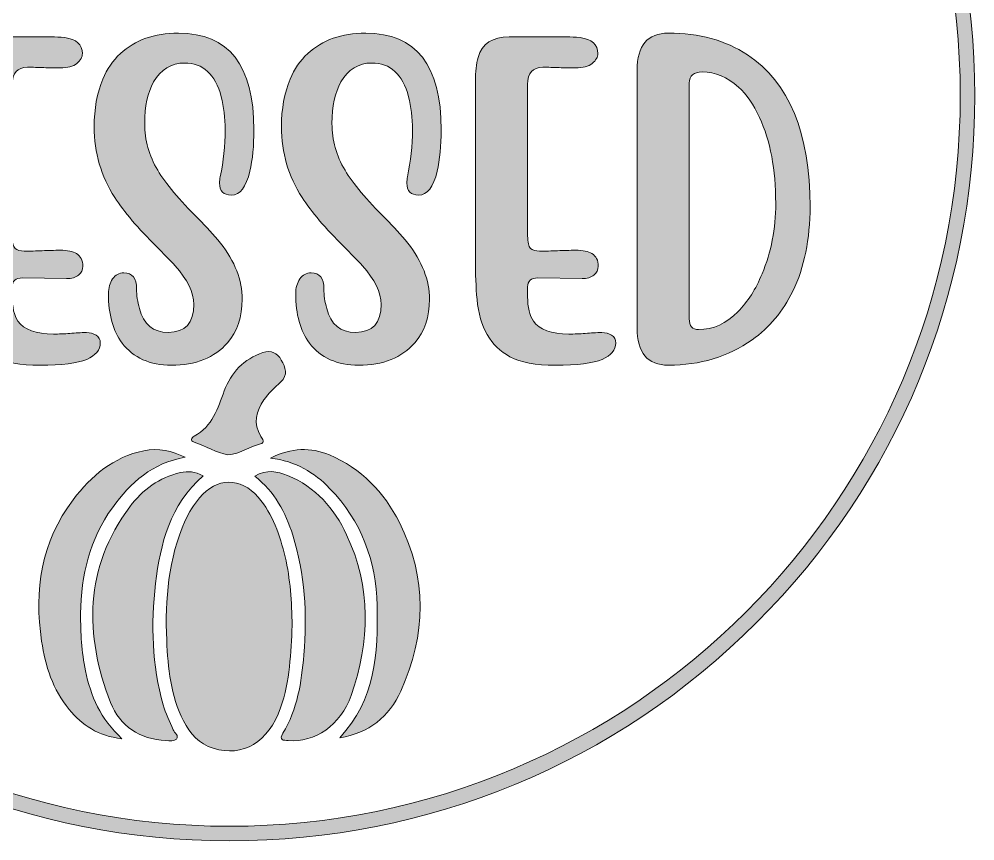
# Model space of a CAD drawing. Header units: inches. Extents: x 0.4 to 11.6, y -11.6 to -0.4.
# Drawn here: x 4.42 to 11.6, y -11.6 to -5.42 of the extents above; entities that cross this region are included whole.
import ezdxf

# ---------------------------------------------------------------- set-up
doc = ezdxf.new("R2010")
doc.units = ezdxf.units.IN
doc.header["$MEASUREMENT"] = 0
doc.layers.add('Layer 1', color=7, linetype='Continuous')

# ---------------------------------------------------------------- blocks, each defined once
blk = doc.blocks.new('block 5')
at = {"layer": 'Layer 1', "true_color": 0x231f20}
h = blk.add_hatch(color=250, dxfattribs=at)
h.dxf.hatch_style = 2
edge = h.paths.add_edge_path()
edge.add_spline(control_points=[(4.5751, -8.0243), (4.4298, -8.0243), (4.3166, -8.0029), (4.2355, -7.9602), (4.0902, -7.8823), (4.008, -7.7391), (3.9888, -7.5309), (3.9802, -7.4369), (3.976, -7.3381), (3.976, -7.2345), (3.976, -7.2345), (3.976, -5.8905), (3.976, -5.8905), (3.976, -5.8211), (3.9829, -5.7619), (3.9968, -5.7127), (4.0267, -5.6092), (4.1047, -5.5573), (4.2307, -5.5573), (4.2307, -5.5573), (4.6632, -5.5573), (4.6632, -5.5573), (4.6931, -5.5573), (4.7262, -5.5595), (4.7625, -5.5637), (4.8512, -5.5744), (4.8955, -5.6145), (4.8955, -5.6839), (4.8955, -5.7095), (4.8816, -5.7338), (4.8538, -5.7568), (4.8261, -5.7798), (4.7839, -5.7912), (4.7273, -5.7912), (4.6867, -5.7912), (4.6458, -5.7904), (4.6047, -5.7888), (4.5636, -5.7872), (4.5228, -5.7864), (4.4822, -5.7864), (4.4063, -5.7864), (4.3685, -5.8291), (4.3685, -5.9146), (4.3685, -5.9146), (4.3685, -7.0519), (4.3685, -7.0519), (4.3685, -7.1011), (4.3759, -7.1326), (4.3909, -7.1464), (4.4058, -7.1603), (4.4282, -7.1673), (4.4582, -7.1673), (4.503, -7.1673), (4.5481, -7.1662), (4.5935, -7.1641), (4.6389, -7.1619), (4.684, -7.1609), (4.7289, -7.1609), (4.7833, -7.1609), (4.8239, -7.1689), (4.8506, -7.1849), (4.8827, -7.2041), (4.8987, -7.2362), (4.8987, -7.281), (4.8987, -7.3066), (4.888, -7.3285), (4.8666, -7.3467), (4.8453, -7.3648), (4.8154, -7.3739), (4.7769, -7.3739), (4.7769, -7.3739), (4.4453, -7.3691), (4.4453, -7.3691), (4.3941, -7.3691), (4.3685, -7.3915), (4.3685, -7.4364), (4.3685, -7.4364), (4.3685, -7.5101), (4.3685, -7.5101), (4.3685, -7.5891), (4.3829, -7.65), (4.4117, -7.6927), (4.4576, -7.7578), (4.5463, -7.7904), (4.6776, -7.7904), (4.7193, -7.7904), (4.7606, -7.7886), (4.8018, -7.7848), (4.8429, -7.7811), (4.8843, -7.7792), (4.9259, -7.7792), (4.9537, -7.7792), (4.978, -7.7856), (4.9988, -7.7984), (5.0196, -7.8112), (5.03, -7.831), (5.03, -7.8577), (5.03, -7.91), (4.9959, -7.9509), (4.9275, -7.9802), (4.8592, -8.0096), (4.7417, -8.0243), (4.5751, -8.0243)], knot_values=[0, 0, 0, 0, 1, 1, 1, 2, 2, 2, 3, 3, 3, 4, 4, 4, 5, 5, 5, 6, 6, 6, 7, 7, 7, 8, 8, 8, 9, 9, 9, 10, 10, 10, 11, 11, 11, 12, 12, 12, 13, 13, 13, 14, 14, 14, 15, 15, 15, 16, 16, 16, 17, 17, 17, 18, 18, 18, 19, 19, 19, 20, 20, 20, 21, 21, 21, 22, 22, 22, 23, 23, 23, 24, 24, 24, 25, 25, 25, 26, 26, 26, 27, 27, 27, 28, 28, 28, 29, 29, 29, 30, 30, 30, 31, 31, 31, 32, 32, 32, 33, 33, 33, 34, 34, 34, 34], degree=3, periodic=1)
h = blk.add_hatch(color=250, dxfattribs=at)
h.dxf.hatch_style = 2
edge = h.paths.add_edge_path()
edge.add_spline(control_points=[(5.5635, -8.0243), (5.4022, -8.0243), (5.2789, -7.9688), (5.1934, -7.8577), (5.1251, -7.7669), (5.0909, -7.643), (5.0909, -7.486), (5.0909, -7.4423), (5.1013, -7.4054), (5.1222, -7.3755), (5.143, -7.3456), (5.171, -7.3307), (5.2063, -7.3307), (5.2703, -7.3307), (5.3024, -7.3707), (5.3024, -7.4508), (5.3024, -7.4989), (5.3093, -7.548), (5.3232, -7.5982), (5.3542, -7.7178), (5.4268, -7.7776), (5.5411, -7.7776), (5.6681, -7.7776), (5.7317, -7.7077), (5.7317, -7.5677), (5.7317, -7.478), (5.6852, -7.3814), (5.5923, -7.2778), (5.5496, -7.2319), (5.5031, -7.1838), (5.4529, -7.1336), (5.3141, -6.9969), (5.2095, -6.8736), (5.139, -6.7636), (5.0354, -6.6045), (4.9836, -6.4277), (4.9836, -6.2333), (4.9836, -6.0999), (5.0055, -5.9802), (5.0493, -5.8745), (5.0802, -5.7998), (5.124, -5.7362), (5.1806, -5.6839), (5.2896, -5.5814), (5.4348, -5.5301), (5.6163, -5.5301), (5.9944, -5.5301), (6.1834, -5.772), (6.1834, -6.2558), (6.1834, -6.3765), (6.1733, -6.48), (6.153, -6.5665), (6.1252, -6.6862), (6.0787, -6.746), (6.0136, -6.746), (5.9549, -6.746), (5.9255, -6.7161), (5.9255, -6.6563), (5.9255, -6.6402), (5.9271, -6.6242), (5.9303, -6.6082), (5.9549, -6.4928), (5.9672, -6.3754), (5.9672, -6.2558), (5.9672, -6.1661), (5.9576, -6.0833), (5.9383, -6.0075), (5.8935, -5.8387), (5.8016, -5.7544), (5.6628, -5.7544), (5.5613, -5.7544), (5.4839, -5.8019), (5.4305, -5.8969), (5.3857, -5.976), (5.3632, -6.0801), (5.3632, -6.2093), (5.3632, -6.3332), (5.3958, -6.4502), (5.461, -6.5601), (5.5208, -6.6605), (5.6228, -6.7818), (5.7669, -6.9238), (5.8267, -6.9836), (5.8817, -7.0445), (5.9319, -7.1064), (6.0409, -7.2442), (6.0953, -7.3851), (6.0953, -7.5293), (6.0953, -7.6617), (6.0585, -7.7707), (5.9848, -7.8561), (5.8876, -7.9682), (5.7472, -8.0243), (5.5635, -8.0243)], knot_values=[0, 0, 0, 0, 1, 1, 1, 2, 2, 2, 3, 3, 3, 4, 4, 4, 5, 5, 5, 6, 6, 6, 7, 7, 7, 8, 8, 8, 9, 9, 9, 10, 10, 10, 11, 11, 11, 12, 12, 12, 13, 13, 13, 14, 14, 14, 15, 15, 15, 16, 16, 16, 17, 17, 17, 18, 18, 18, 19, 19, 19, 20, 20, 20, 21, 21, 21, 22, 22, 22, 23, 23, 23, 24, 24, 24, 25, 25, 25, 26, 26, 26, 27, 27, 27, 28, 28, 28, 29, 29, 29, 30, 30, 30, 31, 31, 31, 31], degree=3, periodic=1)
h = blk.add_hatch(color=250, dxfattribs=at)
h.dxf.hatch_style = 2
edge = h.paths.add_edge_path()
edge.add_spline(control_points=[(6.97, -8.0243), (6.8087, -8.0243), (6.6854, -7.9688), (6.5999, -7.8577), (6.5316, -7.7669), (6.4974, -7.643), (6.4974, -7.486), (6.4974, -7.4423), (6.5078, -7.4054), (6.5286, -7.3755), (6.5495, -7.3456), (6.5775, -7.3307), (6.6127, -7.3307), (6.6768, -7.3307), (6.7088, -7.3707), (6.7088, -7.4508), (6.7088, -7.4989), (6.7158, -7.548), (6.7297, -7.5982), (6.7606, -7.7178), (6.8333, -7.7776), (6.9475, -7.7776), (7.0746, -7.7776), (7.1382, -7.7077), (7.1382, -7.5677), (7.1382, -7.478), (7.0917, -7.3814), (6.9988, -7.2778), (6.9561, -7.2319), (6.9096, -7.1838), (6.8594, -7.1336), (6.7206, -6.9969), (6.6159, -6.8736), (6.5455, -6.7636), (6.4418, -6.6045), (6.3901, -6.4277), (6.3901, -6.2333), (6.3901, -6.0999), (6.4119, -5.9802), (6.4557, -5.8745), (6.4867, -5.7998), (6.5305, -5.7362), (6.5871, -5.6839), (6.696, -5.5814), (6.8413, -5.5301), (7.0228, -5.5301), (7.4009, -5.5301), (7.5899, -5.772), (7.5899, -6.2558), (7.5899, -6.3765), (7.5798, -6.48), (7.5595, -6.5665), (7.5317, -6.6862), (7.4852, -6.746), (7.4201, -6.746), (7.3613, -6.746), (7.332, -6.7161), (7.332, -6.6563), (7.332, -6.6402), (7.3336, -6.6242), (7.3368, -6.6082), (7.3613, -6.4928), (7.3736, -6.3754), (7.3736, -6.2558), (7.3736, -6.1661), (7.364, -6.0833), (7.3448, -6.0075), (7.3, -5.8387), (7.2081, -5.7544), (7.0693, -5.7544), (6.9678, -5.7544), (6.8904, -5.8019), (6.837, -5.8969), (6.7922, -5.976), (6.7697, -6.0801), (6.7697, -6.2093), (6.7697, -6.3332), (6.8023, -6.4502), (6.8674, -6.5601), (6.9272, -6.6605), (7.0292, -6.7818), (7.1734, -6.9238), (7.2332, -6.9836), (7.2882, -7.0445), (7.3384, -7.1064), (7.4473, -7.2442), (7.5018, -7.3851), (7.5018, -7.5293), (7.5018, -7.6617), (7.465, -7.7707), (7.3913, -7.8561), (7.2941, -7.9682), (7.1536, -8.0243), (6.97, -8.0243)], knot_values=[0, 0, 0, 0, 1, 1, 1, 2, 2, 2, 3, 3, 3, 4, 4, 4, 5, 5, 5, 6, 6, 6, 7, 7, 7, 8, 8, 8, 9, 9, 9, 10, 10, 10, 11, 11, 11, 12, 12, 12, 13, 13, 13, 14, 14, 14, 15, 15, 15, 16, 16, 16, 17, 17, 17, 18, 18, 18, 19, 19, 19, 20, 20, 20, 21, 21, 21, 22, 22, 22, 23, 23, 23, 24, 24, 24, 25, 25, 25, 26, 26, 26, 27, 27, 27, 28, 28, 28, 29, 29, 29, 30, 30, 30, 31, 31, 31, 31], degree=3, periodic=1)
h = blk.add_hatch(color=250, dxfattribs=at)
h.dxf.hatch_style = 2
edge = h.paths.add_edge_path()
edge.add_spline(control_points=[(8.4453, -8.0243), (8.3001, -8.0243), (8.1869, -8.0029), (8.1057, -7.9602), (7.9605, -7.8823), (7.8783, -7.7391), (7.859, -7.5309), (7.8505, -7.4369), (7.8462, -7.3381), (7.8462, -7.2345), (7.8462, -7.2345), (7.8462, -5.8905), (7.8462, -5.8905), (7.8462, -5.8211), (7.8532, -5.7619), (7.867, -5.7127), (7.8969, -5.6092), (7.9749, -5.5573), (8.1009, -5.5573), (8.1009, -5.5573), (8.5334, -5.5573), (8.5334, -5.5573), (8.5633, -5.5573), (8.5964, -5.5595), (8.6328, -5.5637), (8.7214, -5.5744), (8.7657, -5.6145), (8.7657, -5.6839), (8.7657, -5.7095), (8.7518, -5.7338), (8.7241, -5.7568), (8.6963, -5.7798), (8.6541, -5.7912), (8.5975, -5.7912), (8.5569, -5.7912), (8.5161, -5.7904), (8.475, -5.7888), (8.4338, -5.7872), (8.393, -5.7864), (8.3524, -5.7864), (8.2766, -5.7864), (8.2387, -5.8291), (8.2387, -5.9146), (8.2387, -5.9146), (8.2387, -7.0519), (8.2387, -7.0519), (8.2387, -7.1011), (8.2462, -7.1326), (8.2611, -7.1464), (8.276, -7.1603), (8.2985, -7.1673), (8.3284, -7.1673), (8.3732, -7.1673), (8.4183, -7.1662), (8.4637, -7.1641), (8.5091, -7.1619), (8.5543, -7.1609), (8.5991, -7.1609), (8.6536, -7.1609), (8.6942, -7.1689), (8.7209, -7.1849), (8.7529, -7.2041), (8.7689, -7.2362), (8.7689, -7.281), (8.7689, -7.3066), (8.7582, -7.3285), (8.7369, -7.3467), (8.7155, -7.3648), (8.6856, -7.3739), (8.6472, -7.3739), (8.6472, -7.3739), (8.3156, -7.3691), (8.3156, -7.3691), (8.2643, -7.3691), (8.2387, -7.3915), (8.2387, -7.4364), (8.2387, -7.4364), (8.2387, -7.5101), (8.2387, -7.5101), (8.2387, -7.5891), (8.2531, -7.65), (8.2819, -7.6927), (8.3278, -7.7578), (8.4165, -7.7904), (8.5478, -7.7904), (8.5895, -7.7904), (8.6309, -7.7886), (8.672, -7.7848), (8.7131, -7.7811), (8.7545, -7.7792), (8.7961, -7.7792), (8.8239, -7.7792), (8.8482, -7.7856), (8.869, -7.7984), (8.8899, -7.8112), (8.9003, -7.831), (8.9003, -7.8577), (8.9003, -7.91), (8.8661, -7.9509), (8.7978, -7.9802), (8.7294, -8.0096), (8.6119, -8.0243), (8.4453, -8.0243)], knot_values=[0, 0, 0, 0, 1, 1, 1, 2, 2, 2, 3, 3, 3, 4, 4, 4, 5, 5, 5, 6, 6, 6, 7, 7, 7, 8, 8, 8, 9, 9, 9, 10, 10, 10, 11, 11, 11, 12, 12, 12, 13, 13, 13, 14, 14, 14, 15, 15, 15, 16, 16, 16, 17, 17, 17, 18, 18, 18, 19, 19, 19, 20, 20, 20, 21, 21, 21, 22, 22, 22, 23, 23, 23, 24, 24, 24, 25, 25, 25, 26, 26, 26, 27, 27, 27, 28, 28, 28, 29, 29, 29, 30, 30, 30, 31, 31, 31, 32, 32, 32, 33, 33, 33, 34, 34, 34, 34], degree=3, periodic=1)
h = blk.add_hatch(color=250, dxfattribs=at)
h.dxf.hatch_style = 2
edge = h.paths.add_edge_path()
edge.add_spline(control_points=[(9.2959, -8.0243), (9.139, -8.0243), (9.0605, -7.9309), (9.0605, -7.744), (9.0605, -7.744), (9.0605, -5.8088), (9.0605, -5.8088), (9.0605, -5.623), (9.139, -5.5301), (9.2959, -5.5301), (9.5277, -5.5301), (9.7253, -5.584), (9.8887, -5.6919), (10.2026, -5.9001), (10.3596, -6.2804), (10.3596, -6.8325), (10.3596, -7.0781), (10.3164, -7.2901), (10.2299, -7.4684), (10.1562, -7.6201), (10.0542, -7.7418), (9.9239, -7.8337), (9.7445, -7.9608), (9.5352, -8.0243), (9.2959, -8.0243)], knot_values=[0, 0, 0, 0, 1, 1, 1, 2, 2, 2, 3, 3, 3, 4, 4, 4, 5, 5, 5, 6, 6, 6, 7, 7, 7, 8, 8, 8, 8], degree=3, periodic=1)
edge = h.paths.add_edge_path()
edge.add_spline(control_points=[(9.5218, -7.7568), (9.6318, -7.7568), (9.7306, -7.7119), (9.8182, -7.6222), (9.8919, -7.5475), (9.9522, -7.4524), (9.9992, -7.3371), (10.0675, -7.1758), (10.1017, -6.9996), (10.1017, -6.8084), (10.1017, -6.5543), (10.0611, -6.3391), (9.98, -6.1629), (9.9362, -6.0657), (9.8833, -5.9899), (9.8214, -5.9354), (9.7381, -5.8596), (9.6478, -5.8217), (9.5507, -5.8217), (9.4855, -5.8217), (9.4529, -5.8494), (9.4529, -5.9049), (9.4529, -5.9049), (9.4529, -7.6751), (9.4529, -7.6751), (9.4529, -7.7295), (9.4759, -7.7568), (9.5218, -7.7568)], knot_values=[0, 0, 0, 0, 1, 1, 1, 2, 2, 2, 3, 3, 3, 4, 4, 4, 5, 5, 5, 6, 6, 6, 7, 7, 7, 8, 8, 8, 9, 9, 9, 9], degree=3, periodic=1)
at = {"layer": 'Layer 1', "lineweight": 0}
for points, knots in [([(4.5751, -8.0243), (4.4298, -8.0243), (4.3166, -8.0029), (4.2355, -7.9602), (4.0902, -7.8823), (4.008, -7.7391), (3.9888, -7.5309), (3.9802, -7.4369), (3.976, -7.3381), (3.976, -7.2345), (3.976, -7.2345), (3.976, -5.8905), (3.976, -5.8905), (3.976, -5.8211), (3.9829, -5.7619), (3.9968, -5.7127), (4.0267, -5.6092), (4.1047, -5.5573), (4.2307, -5.5573), (4.2307, -5.5573), (4.6632, -5.5573), (4.6632, -5.5573), (4.6931, -5.5573), (4.7262, -5.5595), (4.7625, -5.5637), (4.8512, -5.5744), (4.8955, -5.6145), (4.8955, -5.6839), (4.8955, -5.7095), (4.8816, -5.7338), (4.8538, -5.7568), (4.8261, -5.7798), (4.7839, -5.7912), (4.7273, -5.7912), (4.6867, -5.7912), (4.6458, -5.7904), (4.6047, -5.7888), (4.5636, -5.7872), (4.5228, -5.7864), (4.4822, -5.7864), (4.4063, -5.7864), (4.3685, -5.8291), (4.3685, -5.9146), (4.3685, -5.9146), (4.3685, -7.0519), (4.3685, -7.0519), (4.3685, -7.1011), (4.3759, -7.1326), (4.3909, -7.1464), (4.4058, -7.1603), (4.4282, -7.1673), (4.4582, -7.1673), (4.503, -7.1673), (4.5481, -7.1662), (4.5935, -7.1641), (4.6389, -7.1619), (4.684, -7.1609), (4.7289, -7.1609), (4.7833, -7.1609), (4.8239, -7.1689), (4.8506, -7.1849), (4.8827, -7.2041), (4.8987, -7.2362), (4.8987, -7.281), (4.8987, -7.3066), (4.888, -7.3285), (4.8666, -7.3467), (4.8453, -7.3648), (4.8154, -7.3739), (4.7769, -7.3739), (4.7769, -7.3739), (4.4453, -7.3691), (4.4453, -7.3691), (4.3941, -7.3691), (4.3685, -7.3915), (4.3685, -7.4364), (4.3685, -7.4364), (4.3685, -7.5101), (4.3685, -7.5101), (4.3685, -7.5891), (4.3829, -7.65), (4.4117, -7.6927), (4.4576, -7.7578), (4.5463, -7.7904), (4.6776, -7.7904), (4.7193, -7.7904), (4.7606, -7.7886), (4.8018, -7.7848), (4.8429, -7.7811), (4.8843, -7.7792), (4.9259, -7.7792), (4.9537, -7.7792), (4.978, -7.7856), (4.9988, -7.7984), (5.0196, -7.8112), (5.03, -7.831), (5.03, -7.8577), (5.03, -7.91), (4.9959, -7.9509), (4.9275, -7.9802), (4.8592, -8.0096), (4.7417, -8.0243), (4.5751, -8.0243)], [0, 0, 0, 0, 1, 1, 1, 2, 2, 2, 3, 3, 3, 4, 4, 4, 5, 5, 5, 6, 6, 6, 7, 7, 7, 8, 8, 8, 9, 9, 9, 10, 10, 10, 11, 11, 11, 12, 12, 12, 13, 13, 13, 14, 14, 14, 15, 15, 15, 16, 16, 16, 17, 17, 17, 18, 18, 18, 19, 19, 19, 20, 20, 20, 21, 21, 21, 22, 22, 22, 23, 23, 23, 24, 24, 24, 25, 25, 25, 26, 26, 26, 27, 27, 27, 28, 28, 28, 29, 29, 29, 30, 30, 30, 31, 31, 31, 32, 32, 32, 33, 33, 33, 34, 34, 34, 34]), ([(5.5635, -8.0243), (5.4022, -8.0243), (5.2789, -7.9688), (5.1934, -7.8577), (5.1251, -7.7669), (5.0909, -7.643), (5.0909, -7.486), (5.0909, -7.4423), (5.1013, -7.4054), (5.1222, -7.3755), (5.143, -7.3456), (5.171, -7.3307), (5.2063, -7.3307), (5.2703, -7.3307), (5.3024, -7.3707), (5.3024, -7.4508), (5.3024, -7.4989), (5.3093, -7.548), (5.3232, -7.5982), (5.3542, -7.7178), (5.4268, -7.7776), (5.5411, -7.7776), (5.6681, -7.7776), (5.7317, -7.7077), (5.7317, -7.5677), (5.7317, -7.478), (5.6852, -7.3814), (5.5923, -7.2778), (5.5496, -7.2319), (5.5031, -7.1838), (5.4529, -7.1336), (5.3141, -6.9969), (5.2095, -6.8736), (5.139, -6.7636), (5.0354, -6.6045), (4.9836, -6.4277), (4.9836, -6.2333), (4.9836, -6.0999), (5.0055, -5.9802), (5.0493, -5.8745), (5.0802, -5.7998), (5.124, -5.7362), (5.1806, -5.6839), (5.2896, -5.5814), (5.4348, -5.5301), (5.6163, -5.5301), (5.9944, -5.5301), (6.1834, -5.772), (6.1834, -6.2558), (6.1834, -6.3765), (6.1733, -6.48), (6.153, -6.5665), (6.1252, -6.6862), (6.0787, -6.746), (6.0136, -6.746), (5.9549, -6.746), (5.9255, -6.7161), (5.9255, -6.6563), (5.9255, -6.6402), (5.9271, -6.6242), (5.9303, -6.6082), (5.9549, -6.4928), (5.9672, -6.3754), (5.9672, -6.2558), (5.9672, -6.1661), (5.9576, -6.0833), (5.9383, -6.0075), (5.8935, -5.8387), (5.8016, -5.7544), (5.6628, -5.7544), (5.5613, -5.7544), (5.4839, -5.8019), (5.4305, -5.8969), (5.3857, -5.976), (5.3632, -6.0801), (5.3632, -6.2093), (5.3632, -6.3332), (5.3958, -6.4502), (5.461, -6.5601), (5.5208, -6.6605), (5.6228, -6.7818), (5.7669, -6.9238), (5.8267, -6.9836), (5.8817, -7.0445), (5.9319, -7.1064), (6.0409, -7.2442), (6.0953, -7.3851), (6.0953, -7.5293), (6.0953, -7.6617), (6.0585, -7.7707), (5.9848, -7.8561), (5.8876, -7.9682), (5.7472, -8.0243), (5.5635, -8.0243)], [0, 0, 0, 0, 1, 1, 1, 2, 2, 2, 3, 3, 3, 4, 4, 4, 5, 5, 5, 6, 6, 6, 7, 7, 7, 8, 8, 8, 9, 9, 9, 10, 10, 10, 11, 11, 11, 12, 12, 12, 13, 13, 13, 14, 14, 14, 15, 15, 15, 16, 16, 16, 17, 17, 17, 18, 18, 18, 19, 19, 19, 20, 20, 20, 21, 21, 21, 22, 22, 22, 23, 23, 23, 24, 24, 24, 25, 25, 25, 26, 26, 26, 27, 27, 27, 28, 28, 28, 29, 29, 29, 30, 30, 30, 31, 31, 31, 31]), ([(6.97, -8.0243), (6.8087, -8.0243), (6.6854, -7.9688), (6.5999, -7.8577), (6.5316, -7.7669), (6.4974, -7.643), (6.4974, -7.486), (6.4974, -7.4423), (6.5078, -7.4054), (6.5286, -7.3755), (6.5495, -7.3456), (6.5775, -7.3307), (6.6127, -7.3307), (6.6768, -7.3307), (6.7088, -7.3707), (6.7088, -7.4508), (6.7088, -7.4989), (6.7158, -7.548), (6.7297, -7.5982), (6.7606, -7.7178), (6.8333, -7.7776), (6.9475, -7.7776), (7.0746, -7.7776), (7.1382, -7.7077), (7.1382, -7.5677), (7.1382, -7.478), (7.0917, -7.3814), (6.9988, -7.2778), (6.9561, -7.2319), (6.9096, -7.1838), (6.8594, -7.1336), (6.7206, -6.9969), (6.6159, -6.8736), (6.5455, -6.7636), (6.4418, -6.6045), (6.3901, -6.4277), (6.3901, -6.2333), (6.3901, -6.0999), (6.4119, -5.9802), (6.4557, -5.8745), (6.4867, -5.7998), (6.5305, -5.7362), (6.5871, -5.6839), (6.696, -5.5814), (6.8413, -5.5301), (7.0228, -5.5301), (7.4009, -5.5301), (7.5899, -5.772), (7.5899, -6.2558), (7.5899, -6.3765), (7.5798, -6.48), (7.5595, -6.5665), (7.5317, -6.6862), (7.4852, -6.746), (7.4201, -6.746), (7.3613, -6.746), (7.332, -6.7161), (7.332, -6.6563), (7.332, -6.6402), (7.3336, -6.6242), (7.3368, -6.6082), (7.3613, -6.4928), (7.3736, -6.3754), (7.3736, -6.2558), (7.3736, -6.1661), (7.364, -6.0833), (7.3448, -6.0075), (7.3, -5.8387), (7.2081, -5.7544), (7.0693, -5.7544), (6.9678, -5.7544), (6.8904, -5.8019), (6.837, -5.8969), (6.7922, -5.976), (6.7697, -6.0801), (6.7697, -6.2093), (6.7697, -6.3332), (6.8023, -6.4502), (6.8674, -6.5601), (6.9272, -6.6605), (7.0292, -6.7818), (7.1734, -6.9238), (7.2332, -6.9836), (7.2882, -7.0445), (7.3384, -7.1064), (7.4473, -7.2442), (7.5018, -7.3851), (7.5018, -7.5293), (7.5018, -7.6617), (7.465, -7.7707), (7.3913, -7.8561), (7.2941, -7.9682), (7.1536, -8.0243), (6.97, -8.0243)], [0, 0, 0, 0, 1, 1, 1, 2, 2, 2, 3, 3, 3, 4, 4, 4, 5, 5, 5, 6, 6, 6, 7, 7, 7, 8, 8, 8, 9, 9, 9, 10, 10, 10, 11, 11, 11, 12, 12, 12, 13, 13, 13, 14, 14, 14, 15, 15, 15, 16, 16, 16, 17, 17, 17, 18, 18, 18, 19, 19, 19, 20, 20, 20, 21, 21, 21, 22, 22, 22, 23, 23, 23, 24, 24, 24, 25, 25, 25, 26, 26, 26, 27, 27, 27, 28, 28, 28, 29, 29, 29, 30, 30, 30, 31, 31, 31, 31]), ([(8.4453, -8.0243), (8.3001, -8.0243), (8.1869, -8.0029), (8.1057, -7.9602), (7.9605, -7.8823), (7.8783, -7.7391), (7.859, -7.5309), (7.8505, -7.4369), (7.8462, -7.3381), (7.8462, -7.2345), (7.8462, -7.2345), (7.8462, -5.8905), (7.8462, -5.8905), (7.8462, -5.8211), (7.8532, -5.7619), (7.867, -5.7127), (7.8969, -5.6092), (7.9749, -5.5573), (8.1009, -5.5573), (8.1009, -5.5573), (8.5334, -5.5573), (8.5334, -5.5573), (8.5633, -5.5573), (8.5964, -5.5595), (8.6328, -5.5637), (8.7214, -5.5744), (8.7657, -5.6145), (8.7657, -5.6839), (8.7657, -5.7095), (8.7518, -5.7338), (8.7241, -5.7568), (8.6963, -5.7798), (8.6541, -5.7912), (8.5975, -5.7912), (8.5569, -5.7912), (8.5161, -5.7904), (8.475, -5.7888), (8.4338, -5.7872), (8.393, -5.7864), (8.3524, -5.7864), (8.2766, -5.7864), (8.2387, -5.8291), (8.2387, -5.9146), (8.2387, -5.9146), (8.2387, -7.0519), (8.2387, -7.0519), (8.2387, -7.1011), (8.2462, -7.1326), (8.2611, -7.1464), (8.276, -7.1603), (8.2985, -7.1673), (8.3284, -7.1673), (8.3732, -7.1673), (8.4183, -7.1662), (8.4637, -7.1641), (8.5091, -7.1619), (8.5543, -7.1609), (8.5991, -7.1609), (8.6536, -7.1609), (8.6942, -7.1689), (8.7209, -7.1849), (8.7529, -7.2041), (8.7689, -7.2362), (8.7689, -7.281), (8.7689, -7.3066), (8.7582, -7.3285), (8.7369, -7.3467), (8.7155, -7.3648), (8.6856, -7.3739), (8.6472, -7.3739), (8.6472, -7.3739), (8.3156, -7.3691), (8.3156, -7.3691), (8.2643, -7.3691), (8.2387, -7.3915), (8.2387, -7.4364), (8.2387, -7.4364), (8.2387, -7.5101), (8.2387, -7.5101), (8.2387, -7.5891), (8.2531, -7.65), (8.2819, -7.6927), (8.3278, -7.7578), (8.4165, -7.7904), (8.5478, -7.7904), (8.5895, -7.7904), (8.6309, -7.7886), (8.672, -7.7848), (8.7131, -7.7811), (8.7545, -7.7792), (8.7961, -7.7792), (8.8239, -7.7792), (8.8482, -7.7856), (8.869, -7.7984), (8.8899, -7.8112), (8.9003, -7.831), (8.9003, -7.8577), (8.9003, -7.91), (8.8661, -7.9509), (8.7978, -7.9802), (8.7294, -8.0096), (8.6119, -8.0243), (8.4453, -8.0243)], [0, 0, 0, 0, 1, 1, 1, 2, 2, 2, 3, 3, 3, 4, 4, 4, 5, 5, 5, 6, 6, 6, 7, 7, 7, 8, 8, 8, 9, 9, 9, 10, 10, 10, 11, 11, 11, 12, 12, 12, 13, 13, 13, 14, 14, 14, 15, 15, 15, 16, 16, 16, 17, 17, 17, 18, 18, 18, 19, 19, 19, 20, 20, 20, 21, 21, 21, 22, 22, 22, 23, 23, 23, 24, 24, 24, 25, 25, 25, 26, 26, 26, 27, 27, 27, 28, 28, 28, 29, 29, 29, 30, 30, 30, 31, 31, 31, 32, 32, 32, 33, 33, 33, 34, 34, 34, 34]), ([(9.2959, -8.0243), (9.139, -8.0243), (9.0605, -7.9309), (9.0605, -7.744), (9.0605, -7.744), (9.0605, -5.8088), (9.0605, -5.8088), (9.0605, -5.623), (9.139, -5.5301), (9.2959, -5.5301), (9.5277, -5.5301), (9.7253, -5.584), (9.8887, -5.6919), (10.2026, -5.9001), (10.3596, -6.2804), (10.3596, -6.8325), (10.3596, -7.0781), (10.3164, -7.2901), (10.2299, -7.4684), (10.1562, -7.6201), (10.0542, -7.7418), (9.9239, -7.8337), (9.7445, -7.9608), (9.5352, -8.0243), (9.2959, -8.0243)], [0, 0, 0, 0, 1, 1, 1, 2, 2, 2, 3, 3, 3, 4, 4, 4, 5, 5, 5, 6, 6, 6, 7, 7, 7, 8, 8, 8, 8]), ([(9.5218, -7.7568), (9.6318, -7.7568), (9.7306, -7.7119), (9.8182, -7.6222), (9.8919, -7.5475), (9.9522, -7.4524), (9.9992, -7.3371), (10.0675, -7.1758), (10.1017, -6.9996), (10.1017, -6.8084), (10.1017, -6.5543), (10.0611, -6.3391), (9.98, -6.1629), (9.9362, -6.0657), (9.8833, -5.9899), (9.8214, -5.9354), (9.7381, -5.8596), (9.6478, -5.8217), (9.5507, -5.8217), (9.4855, -5.8217), (9.4529, -5.8494), (9.4529, -5.9049), (9.4529, -5.9049), (9.4529, -7.6751), (9.4529, -7.6751), (9.4529, -7.7295), (9.4759, -7.7568), (9.5218, -7.7568)], [0, 0, 0, 0, 1, 1, 1, 2, 2, 2, 3, 3, 3, 4, 4, 4, 5, 5, 5, 6, 6, 6, 7, 7, 7, 8, 8, 8, 9, 9, 9, 9])]:
    blk.add_open_spline(points, degree=3, knots=knots, dxfattribs=at)
blk = doc.blocks.new('block 3')
at = {"layer": 'Layer 1'}
blk.add_blockref('block 5', (0, 0), dxfattribs=at)
blk = doc.blocks.new('block 6')
at = {"layer": 'Layer 1', "true_color": 0xe89a5c}
h = blk.add_hatch(color=33, dxfattribs=at)
h.dxf.hatch_style = 2
edge = h.paths.add_edge_path()
edge.add_spline(control_points=[(5.9877, -8.6966), (5.905, -8.6824), (5.823, -8.6335), (5.7348, -8.6028), (5.7008, -8.591), (5.7141, -8.5691), (5.7354, -8.5575), (5.8717, -8.4834), (5.9117, -8.3492), (5.9612, -8.2162), (6.012, -8.0797), (6.106, -7.9776), (6.2506, -7.9299), (6.3151, -7.9087), (6.3583, -7.9329), (6.389, -7.9857), (6.421, -8.0407), (6.4417, -8.0966), (6.3838, -8.1514), (6.3395, -8.1933), (6.2926, -8.2347), (6.2584, -8.2842), (6.2, -8.3688), (6.1759, -8.4617), (6.2353, -8.5587), (6.2479, -8.5793), (6.2702, -8.6064), (6.2316, -8.6155), (6.1516, -8.6343), (6.0849, -8.691), (5.9877, -8.6966)], knot_values=[0, 0, 0, 0, 1, 1, 1, 2, 2, 2, 3, 3, 3, 4, 4, 4, 5, 5, 5, 6, 6, 6, 7, 7, 7, 8, 8, 8, 9, 9, 9, 10, 10, 10, 10], degree=3, periodic=1)
h = blk.add_hatch(color=33, dxfattribs=at)
h.dxf.hatch_style = 2
edge = h.paths.add_edge_path()
edge.add_spline(control_points=[(5.6667, -8.7159), (5.4237, -8.758), (5.2558, -8.9046), (5.1206, -9.0943), (4.9516, -9.3316), (4.8839, -9.6018), (4.8822, -9.89), (4.8814, -10.0339), (4.8896, -10.1776), (4.9187, -10.3192), (4.9576, -10.5083), (5.0304, -10.6805), (5.1923, -10.8297), (5.0118, -10.8096), (4.893, -10.727), (4.796, -10.6094), (4.6735, -10.461), (4.6168, -10.284), (4.5891, -10.0971), (4.5322, -9.713), (4.5844, -9.3513), (4.8264, -9.0347), (4.963, -8.8559), (5.1282, -8.7131), (5.3577, -8.6663), (5.4661, -8.6442), (5.568, -8.668), (5.6667, -8.7159)], knot_values=[0, 0, 0, 0, 1, 1, 1, 2, 2, 2, 3, 3, 3, 4, 4, 4, 5, 5, 5, 6, 6, 6, 7, 7, 7, 8, 8, 8, 9, 9, 9, 9], degree=3, periodic=1)
h = blk.add_hatch(color=33, dxfattribs=at)
h.dxf.hatch_style = 2
edge = h.paths.add_edge_path()
edge.add_spline(control_points=[(6.8274, -10.8219), (7.0945, -10.5376), (7.1167, -10.187), (7.1086, -9.8301), (7.101, -9.4931), (6.9902, -9.1941), (6.7522, -8.9494), (6.6365, -8.8304), (6.5003, -8.7458), (6.307, -8.7219), (6.4668, -8.6439), (6.6089, -8.6386), (6.7504, -8.6983), (6.9896, -8.7991), (7.1603, -8.9777), (7.2755, -9.2049), (7.4877, -9.6233), (7.4767, -10.05), (7.2865, -10.4714), (7.1991, -10.6649), (7.0452, -10.7896), (6.8274, -10.8219)], knot_values=[0, 0, 0, 0, 1, 1, 1, 2, 2, 2, 3, 3, 3, 4, 4, 4, 5, 5, 5, 6, 6, 6, 7, 7, 7, 7], degree=3, periodic=1)
h = blk.add_hatch(color=33, dxfattribs=at)
h.dxf.hatch_style = 2
edge = h.paths.add_edge_path()
edge.add_spline(control_points=[(5.8015, -8.856), (5.5519, -9.0743), (5.4813, -9.3628), (5.445, -9.6648), (5.4081, -9.9715), (5.4181, -10.2764), (5.5017, -10.5755), (5.5197, -10.6398), (5.5512, -10.7003), (5.5769, -10.7624), (5.5868, -10.7864), (5.6236, -10.809), (5.6009, -10.8333), (5.5869, -10.8484), (5.5493, -10.8453), (5.5225, -10.844), (5.3257, -10.834), (5.176, -10.7357), (5.1071, -10.5581), (4.9086, -10.0468), (4.9096, -9.5471), (5.2515, -9.0872), (5.3464, -8.9596), (5.4716, -8.867), (5.6322, -8.831), (5.6882, -8.8184), (5.7404, -8.8205), (5.8015, -8.856)], knot_values=[0, 0, 0, 0, 1, 1, 1, 2, 2, 2, 3, 3, 3, 4, 4, 4, 5, 5, 5, 6, 6, 6, 7, 7, 7, 8, 8, 8, 9, 9, 9, 9], degree=3, periodic=1)
h = blk.add_hatch(color=33, dxfattribs=at)
h.dxf.hatch_style = 2
edge = h.paths.add_edge_path()
edge.add_spline(control_points=[(6.1896, -8.8588), (6.2804, -8.803), (6.3598, -8.8229), (6.4366, -8.8536), (6.6478, -8.9379), (6.7866, -9.1001), (6.8797, -9.2985), (7.0651, -9.6935), (7.0564, -10.1003), (6.9143, -10.5041), (6.8345, -10.7307), (6.6403, -10.858), (6.4411, -10.8442), (6.4033, -10.8416), (6.3688, -10.8416), (6.4008, -10.7886), (6.5102, -10.6079), (6.5407, -10.4057), (6.5583, -10.2004), (6.5844, -9.8956), (6.5667, -9.5944), (6.4749, -9.3011), (6.4215, -9.1306), (6.3415, -8.9743), (6.1896, -8.8588)], knot_values=[0, 0, 0, 0, 1, 1, 1, 2, 2, 2, 3, 3, 3, 4, 4, 4, 5, 5, 5, 6, 6, 6, 7, 7, 7, 8, 8, 8, 8], degree=3, periodic=1)
h = blk.add_hatch(color=33, dxfattribs=at)
h.dxf.hatch_style = 2
edge = h.paths.add_edge_path()
edge.add_spline(control_points=[(6.4709, -9.98), (6.4609, -10.1845), (6.4546, -10.3957), (6.3832, -10.5983), (6.2926, -10.8556), (6.1006, -10.9714), (5.8784, -10.9015), (5.7717, -10.8679), (5.7036, -10.7924), (5.6548, -10.6965), (5.5579, -10.506), (5.5379, -10.2988), (5.5287, -10.0904), (5.5152, -9.7819), (5.5408, -9.4786), (5.6682, -9.1914), (5.6958, -9.1293), (5.7315, -9.0723), (5.7747, -9.0203), (5.9034, -8.8651), (6.083, -8.8631), (6.2155, -9.0155), (6.3273, -9.1442), (6.379, -9.3015), (6.4174, -9.4629), (6.4574, -9.6302), (6.4674, -9.8017), (6.4709, -9.98)], knot_values=[0, 0, 0, 0, 1, 1, 1, 2, 2, 2, 3, 3, 3, 4, 4, 4, 5, 5, 5, 6, 6, 6, 7, 7, 7, 8, 8, 8, 9, 9, 9, 9], degree=3, periodic=1)
at = {"layer": 'Layer 1', "lineweight": 0}
for points, knots in [([(5.9877, -8.6966), (5.905, -8.6824), (5.823, -8.6335), (5.7348, -8.6028), (5.7008, -8.591), (5.7141, -8.5691), (5.7354, -8.5575), (5.8717, -8.4834), (5.9117, -8.3492), (5.9612, -8.2162), (6.012, -8.0797), (6.106, -7.9776), (6.2506, -7.9299), (6.3151, -7.9087), (6.3583, -7.9329), (6.389, -7.9857), (6.421, -8.0407), (6.4417, -8.0966), (6.3838, -8.1514), (6.3395, -8.1933), (6.2926, -8.2347), (6.2584, -8.2842), (6.2, -8.3688), (6.1759, -8.4617), (6.2353, -8.5587), (6.2479, -8.5793), (6.2702, -8.6064), (6.2316, -8.6155), (6.1516, -8.6343), (6.0849, -8.691), (5.9877, -8.6966)], [0, 0, 0, 0, 1, 1, 1, 2, 2, 2, 3, 3, 3, 4, 4, 4, 5, 5, 5, 6, 6, 6, 7, 7, 7, 8, 8, 8, 9, 9, 9, 10, 10, 10, 10]), ([(5.6667, -8.7159), (5.4237, -8.758), (5.2558, -8.9046), (5.1206, -9.0943), (4.9516, -9.3316), (4.8839, -9.6018), (4.8822, -9.89), (4.8814, -10.0339), (4.8896, -10.1776), (4.9187, -10.3192), (4.9576, -10.5083), (5.0304, -10.6805), (5.1923, -10.8297), (5.0118, -10.8096), (4.893, -10.727), (4.796, -10.6094), (4.6735, -10.461), (4.6168, -10.284), (4.5891, -10.0971), (4.5322, -9.713), (4.5844, -9.3513), (4.8264, -9.0347), (4.963, -8.8559), (5.1282, -8.7131), (5.3577, -8.6663), (5.4661, -8.6442), (5.568, -8.668), (5.6667, -8.7159)], [0, 0, 0, 0, 1, 1, 1, 2, 2, 2, 3, 3, 3, 4, 4, 4, 5, 5, 5, 6, 6, 6, 7, 7, 7, 8, 8, 8, 9, 9, 9, 9]), ([(6.8274, -10.8219), (7.0945, -10.5376), (7.1167, -10.187), (7.1086, -9.8301), (7.101, -9.4931), (6.9902, -9.1941), (6.7522, -8.9494), (6.6365, -8.8304), (6.5003, -8.7458), (6.307, -8.7219), (6.4668, -8.6439), (6.6089, -8.6386), (6.7504, -8.6983), (6.9896, -8.7991), (7.1603, -8.9777), (7.2755, -9.2049), (7.4877, -9.6233), (7.4767, -10.05), (7.2865, -10.4714), (7.1991, -10.6649), (7.0452, -10.7896), (6.8274, -10.8219)], [0, 0, 0, 0, 1, 1, 1, 2, 2, 2, 3, 3, 3, 4, 4, 4, 5, 5, 5, 6, 6, 6, 7, 7, 7, 7]), ([(5.8015, -8.856), (5.5519, -9.0743), (5.4813, -9.3628), (5.445, -9.6648), (5.4081, -9.9715), (5.4181, -10.2764), (5.5017, -10.5755), (5.5197, -10.6398), (5.5512, -10.7003), (5.5769, -10.7624), (5.5868, -10.7864), (5.6236, -10.809), (5.6009, -10.8333), (5.5869, -10.8484), (5.5493, -10.8453), (5.5225, -10.844), (5.3257, -10.834), (5.176, -10.7357), (5.1071, -10.5581), (4.9086, -10.0468), (4.9096, -9.5471), (5.2515, -9.0872), (5.3464, -8.9596), (5.4716, -8.867), (5.6322, -8.831), (5.6882, -8.8184), (5.7404, -8.8205), (5.8015, -8.856)], [0, 0, 0, 0, 1, 1, 1, 2, 2, 2, 3, 3, 3, 4, 4, 4, 5, 5, 5, 6, 6, 6, 7, 7, 7, 8, 8, 8, 9, 9, 9, 9]), ([(6.1896, -8.8588), (6.2804, -8.803), (6.3598, -8.8229), (6.4366, -8.8536), (6.6478, -8.9379), (6.7866, -9.1001), (6.8797, -9.2985), (7.0651, -9.6935), (7.0564, -10.1003), (6.9143, -10.5041), (6.8345, -10.7307), (6.6403, -10.858), (6.4411, -10.8442), (6.4033, -10.8416), (6.3688, -10.8416), (6.4008, -10.7886), (6.5102, -10.6079), (6.5407, -10.4057), (6.5583, -10.2004), (6.5844, -9.8956), (6.5667, -9.5944), (6.4749, -9.3011), (6.4215, -9.1306), (6.3415, -8.9743), (6.1896, -8.8588)], [0, 0, 0, 0, 1, 1, 1, 2, 2, 2, 3, 3, 3, 4, 4, 4, 5, 5, 5, 6, 6, 6, 7, 7, 7, 8, 8, 8, 8]), ([(6.4709, -9.98), (6.4609, -10.1845), (6.4546, -10.3957), (6.3832, -10.5983), (6.2926, -10.8556), (6.1006, -10.9714), (5.8784, -10.9015), (5.7717, -10.8679), (5.7036, -10.7924), (5.6548, -10.6965), (5.5579, -10.506), (5.5379, -10.2988), (5.5287, -10.0904), (5.5152, -9.7819), (5.5408, -9.4786), (5.6682, -9.1914), (5.6958, -9.1293), (5.7315, -9.0723), (5.7747, -9.0203), (5.9034, -8.8651), (6.083, -8.8631), (6.2155, -9.0155), (6.3273, -9.1442), (6.379, -9.3015), (6.4174, -9.4629), (6.4574, -9.6302), (6.4674, -9.8017), (6.4709, -9.98)], [0, 0, 0, 0, 1, 1, 1, 2, 2, 2, 3, 3, 3, 4, 4, 4, 5, 5, 5, 6, 6, 6, 7, 7, 7, 8, 8, 8, 9, 9, 9, 9])]:
    blk.add_open_spline(points, degree=3, knots=knots, dxfattribs=at)
blk = doc.blocks.new('block 7')
at = {"layer": 'Layer 1', "true_color": 0x231f20}
h = blk.add_hatch(color=250, dxfattribs=at)
h.dxf.hatch_style = 2
edge = h.paths.add_edge_path()
edge.add_spline(control_points=[(6, -11.5972), (4.5049, -11.5972), (3.0993, -11.015), (2.0422, -9.9578), (0.985, -8.9007), (0.4028, -7.4951), (0.4028, -6), (0.4028, -4.5049), (0.985, -3.0993), (2.0422, -2.0422), (3.0993, -0.985), (4.5049, -0.4028), (6, -0.4028), (7.4951, -0.4028), (8.9007, -0.985), (9.9578, -2.0422), (11.015, -3.0993), (11.5972, -4.5049), (11.5972, -6), (11.5972, -7.4951), (11.015, -8.9007), (9.9578, -9.9578), (8.9007, -11.015), (7.4951, -11.5972), (6, -11.5972)], knot_values=[0, 0, 0, 0, 1, 1, 1, 2, 2, 2, 3, 3, 3, 4, 4, 4, 5, 5, 5, 6, 6, 6, 7, 7, 7, 8, 8, 8, 8], degree=3, periodic=1)
edge = h.paths.add_edge_path()
edge.add_spline(control_points=[(6, -0.5126), (2.9743, -0.5126), (0.5126, -2.9743), (0.5126, -6), (0.5126, -9.0258), (2.9743, -11.4874), (6, -11.4874), (9.0257, -11.4874), (11.4874, -9.0258), (11.4874, -6), (11.4874, -2.9743), (9.0257, -0.5126), (6, -0.5126)], knot_values=[0, 0, 0, 0, 1, 1, 1, 2, 2, 2, 3, 3, 3, 4, 4, 4, 4], degree=3, periodic=1)
at = {"layer": 'Layer 1', "lineweight": 0}
for points, knots in [([(6, -11.5972), (4.5049, -11.5972), (3.0993, -11.015), (2.0422, -9.9578), (0.985, -8.9007), (0.4028, -7.4951), (0.4028, -6), (0.4028, -4.5049), (0.985, -3.0993), (2.0422, -2.0422), (3.0993, -0.985), (4.5049, -0.4028), (6, -0.4028), (7.4951, -0.4028), (8.9007, -0.985), (9.9578, -2.0422), (11.015, -3.0993), (11.5972, -4.5049), (11.5972, -6), (11.5972, -7.4951), (11.015, -8.9007), (9.9578, -9.9578), (8.9007, -11.015), (7.4951, -11.5972), (6, -11.5972)], [0, 0, 0, 0, 1, 1, 1, 2, 2, 2, 3, 3, 3, 4, 4, 4, 5, 5, 5, 6, 6, 6, 7, 7, 7, 8, 8, 8, 8]), ([(6, -0.5126), (2.9743, -0.5126), (0.5126, -2.9743), (0.5126, -6), (0.5126, -9.0258), (2.9743, -11.4874), (6, -11.4874), (9.0257, -11.4874), (11.4874, -9.0258), (11.4874, -6), (11.4874, -2.9743), (9.0257, -0.5126), (6, -0.5126)], [0, 0, 0, 0, 1, 1, 1, 2, 2, 2, 3, 3, 3, 4, 4, 4, 4])]:
    blk.add_open_spline(points, degree=3, knots=knots, dxfattribs=at)
blk = doc.blocks.new('block 2')
at = {"layer": 'Layer 1'}
for name in ['block 7', 'block 3', 'block 6']:
    blk.add_blockref(name, (0, 0), dxfattribs=at)

msp = doc.modelspace()

# ---------------------------------------------------------------- block references
at = {"layer": 'Layer 1'}
msp.add_blockref('block 2', (0, 0), dxfattribs=at)

doc.saveas('drawing.dxf')
